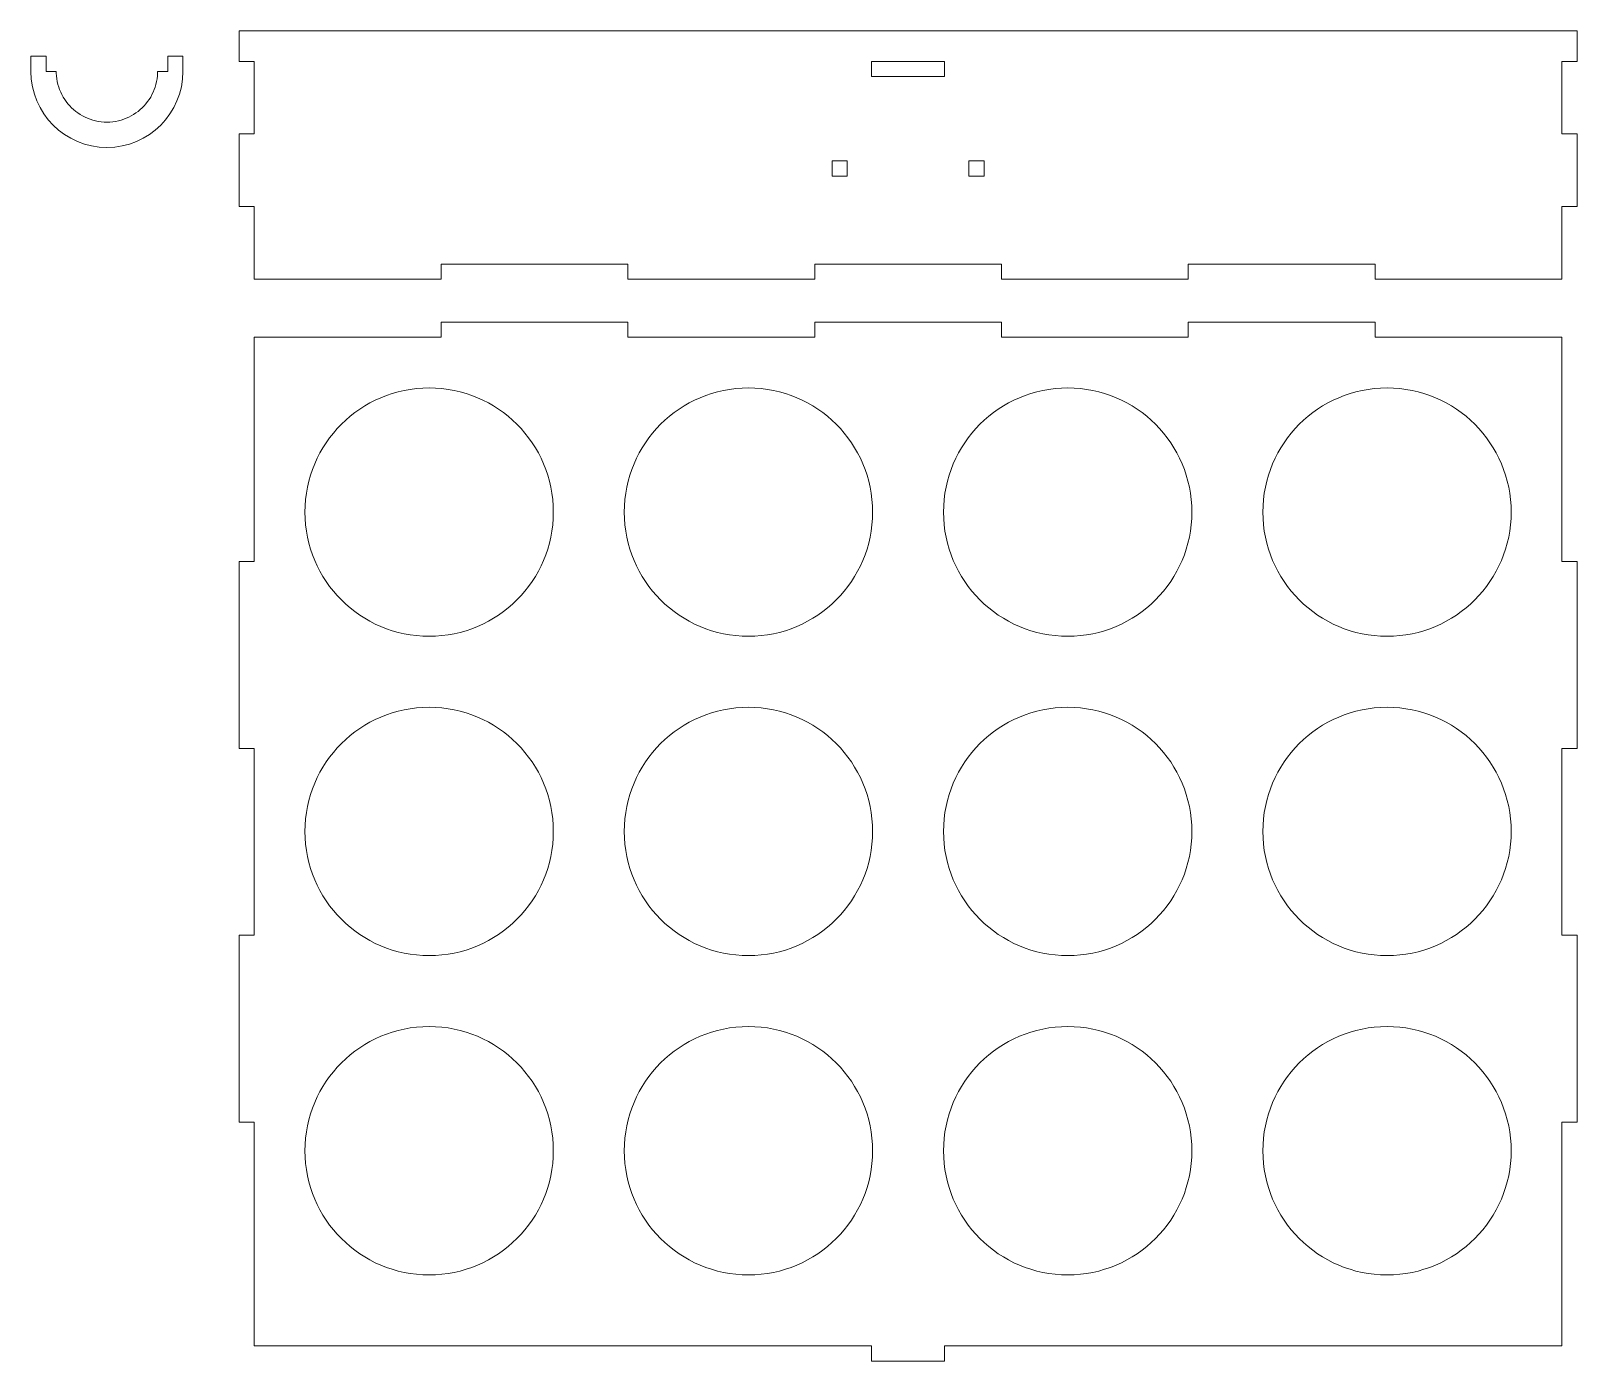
# Model space of a CAD drawing. Header units: millimetres. Extents: x -592 to 592, y -343 to 343.
# Drawn here: x -587 to -281.9, y -275 to -12.6 of the extents above; entities that cross this region are included whole.
import ezdxf

# ---------------------------------------------------------------- set-up
doc = ezdxf.new("R2010")
doc.units = ezdxf.units.MM
doc.header["$MEASUREMENT"] = 0
doc.layers.add('Camada 1', color=7, linetype='Continuous')

msp = doc.modelspace()

# ---------------------------------------------------------------- linework, layer by layer
at = {"layer": 'Camada 1', "color": 250, "lineweight": 20}
for points, knots in [([(-542.8994, -12.6106), (-454.3281, -12.6106), (-373.4708, -12.6106), (-284.8995, -12.6106), (-284.8995, -12.6106), (-284.8995, -12.6106), (-281.8995, -12.6106), (-281.8995, -12.6106), (-281.8995, -12.6106), (-281.8995, -12.6106), (-281.8995, -18.6106), (-281.8995, -18.6106), (-281.8995, -18.6106), (-281.8995, -18.6106), (-284.8995, -18.6106), (-284.8995, -18.6106), (-284.8995, -18.6106), (-284.8995, -18.6106), (-284.8995, -32.9439), (-284.8995, -32.9439), (-284.8995, -32.9439), (-284.8995, -32.9439), (-281.8995, -32.9439), (-281.8995, -32.9439), (-281.8995, -32.9439), (-281.8995, -32.9439), (-281.8995, -47.2773), (-281.8995, -47.2773), (-281.8995, -47.2773), (-281.8995, -47.2773), (-284.8995, -47.2773), (-284.8995, -47.2773), (-284.8995, -47.2773), (-284.8995, -47.2773), (-284.8995, -61.6106), (-284.8995, -61.6106), (-284.8995, -61.6106), (-284.8995, -61.6106), (-321.7566, -61.6106), (-321.7566, -61.6106), (-321.7566, -61.6106), (-321.7566, -61.6106), (-321.7566, -58.6106), (-321.7566, -58.6106), (-321.7566, -58.6106), (-321.7566, -58.6106), (-358.6137, -58.6106), (-358.6137, -58.6106), (-358.6137, -58.6106), (-358.6137, -58.6106), (-358.6137, -61.6106), (-358.6137, -61.6106), (-358.6137, -61.6106), (-358.6137, -61.6106), (-395.4709, -61.6106), (-395.4709, -61.6106), (-395.4709, -61.6106), (-395.4709, -61.6106), (-395.4709, -58.6106), (-395.4709, -58.6106), (-395.4709, -58.6106), (-395.4709, -58.6106), (-432.328, -58.6106), (-432.328, -58.6106), (-432.328, -58.6106), (-432.328, -58.6106), (-432.328, -61.6106), (-432.328, -61.6106), (-432.328, -61.6106), (-432.328, -61.6106), (-469.1851, -61.6106), (-469.1851, -61.6106), (-469.1851, -61.6106), (-469.1851, -61.6106), (-469.1851, -58.6106), (-469.1851, -58.6106), (-469.1851, -58.6106), (-469.1851, -58.6106), (-506.0423, -58.6106), (-506.0423, -58.6106), (-506.0423, -58.6106), (-506.0423, -58.6106), (-506.0423, -61.6106), (-506.0423, -61.6106), (-506.0423, -61.6106), (-506.0423, -61.6106), (-542.8994, -61.6106), (-542.8994, -61.6106), (-542.8994, -61.6106), (-542.8994, -61.6106), (-542.8994, -47.2773), (-542.8994, -47.2773), (-542.8994, -47.2773), (-542.8994, -47.2773), (-545.8994, -47.2773), (-545.8994, -47.2773), (-545.8994, -47.2773), (-545.8994, -47.2773), (-545.8994, -32.9439), (-545.8994, -32.9439), (-545.8994, -32.9439), (-545.8994, -32.9439), (-542.8994, -32.9439), (-542.8994, -32.9439), (-542.8994, -32.9439), (-542.8994, -32.9439), (-542.8994, -18.6106), (-542.8994, -18.6106), (-542.8994, -18.6106), (-542.8994, -18.6106), (-545.8994, -18.6106), (-545.8994, -18.6106), (-545.8994, -18.6106), (-545.8994, -18.6106), (-545.8994, -12.6106), (-545.8994, -12.6106), (-545.8994, -12.6106), (-545.8994, -12.6106), (-542.8994, -12.6106), (-542.8994, -12.6106)], [0, 0, 0, 0, 0.03225806, 0.03225806, 0.03225806, 0.03225806, 0.06451613, 0.06451613, 0.06451613, 0.06451613, 0.09677419, 0.09677419, 0.09677419, 0.09677419, 0.12903226, 0.12903226, 0.12903226, 0.12903226, 0.16129032, 0.16129032, 0.16129032, 0.16129032, 0.19354839, 0.19354839, 0.19354839, 0.19354839, 0.22580645, 0.22580645, 0.22580645, 0.22580645, 0.25806452, 0.25806452, 0.25806452, 0.25806452, 0.29032258, 0.29032258, 0.29032258, 0.29032258, 0.32258065, 0.32258065, 0.32258065, 0.32258065, 0.35483871, 0.35483871, 0.35483871, 0.35483871, 0.38709677, 0.38709677, 0.38709677, 0.38709677, 0.41935484, 0.41935484, 0.41935484, 0.41935484, 0.4516129, 0.4516129, 0.4516129, 0.4516129, 0.48387097, 0.48387097, 0.48387097, 0.48387097, 0.51612903, 0.51612903, 0.51612903, 0.51612903, 0.5483871, 0.5483871, 0.5483871, 0.5483871, 0.58064516, 0.58064516, 0.58064516, 0.58064516, 0.61290323, 0.61290323, 0.61290323, 0.61290323, 0.64516129, 0.64516129, 0.64516129, 0.64516129, 0.67741935, 0.67741935, 0.67741935, 0.67741935, 0.70967742, 0.70967742, 0.70967742, 0.70967742, 0.74193548, 0.74193548, 0.74193548, 0.74193548, 0.77419355, 0.77419355, 0.77419355, 0.77419355, 0.80645161, 0.80645161, 0.80645161, 0.80645161, 0.83870968, 0.83870968, 0.83870968, 0.83870968, 0.87096774, 0.87096774, 0.87096774, 0.87096774, 0.90322581, 0.90322581, 0.90322581, 0.90322581, 0.93548387, 0.93548387, 0.93548387, 0.93548387, 1, 1, 1, 1]), ([(-556.9772, -17.5964), (-556.9772, -17.5964), (-559.9772, -17.5964), (-559.9772, -17.5964), (-559.9772, -17.5964), (-559.9772, -17.5964), (-559.9772, -20.5964), (-559.9772, -20.5964), (-559.9772, -20.5964), (-559.9772, -20.5964), (-561.9772, -20.5964), (-561.9772, -20.5964), (-561.9772, -20.5964), (-561.9772, -20.5964), (-561.9772, -20.6277), (-561.9772, -20.6277), (-561.9772, -20.6277), (-561.9772, -20.6277), (-561.9823, -20.9192), (-561.9823, -20.9192), (-561.9823, -20.9192), (-562.0066, -21.6928), (-562.1174, -22.4364), (-562.3045, -23.1485), (-562.3045, -23.1485), (-562.6787, -24.5726), (-563.3604, -25.874), (-564.2799, -26.9808), (-564.2799, -26.9808), (-565.1994, -28.0876), (-566.3547, -28.9941), (-567.6595, -29.6201), (-567.6595, -29.6201), (-568.3119, -29.9331), (-569.0017, -30.1766), (-569.7225, -30.3423), (-569.7225, -30.3423), (-570.4434, -30.5081), (-571.1952, -30.5964), (-571.9772, -30.5964), (-571.9772, -30.5964), (-572.7592, -30.5964), (-573.511, -30.5081), (-574.2319, -30.3423), (-574.2319, -30.3423), (-574.9527, -30.1766), (-575.6425, -29.9331), (-576.2949, -29.6201), (-576.2949, -29.6201), (-577.5997, -28.9941), (-578.755, -28.0876), (-579.6745, -26.9808), (-579.6745, -26.9808), (-580.594, -25.874), (-581.2757, -24.5726), (-581.6499, -23.1485), (-581.6499, -23.1485), (-581.837, -22.4364), (-581.9478, -21.6928), (-581.9721, -20.9192), (-581.9721, -20.9192), (-581.9721, -20.9192), (-581.9772, -20.6277), (-581.9772, -20.6277), (-581.9772, -20.6277), (-581.9772, -20.6277), (-581.977, -20.5964), (-581.977, -20.5964), (-581.977, -20.5964), (-581.977, -20.5964), (-583.9772, -20.5964), (-583.9772, -20.5964), (-583.9772, -20.5964), (-583.9772, -20.5964), (-583.9772, -17.5964), (-583.9772, -17.5964), (-583.9772, -17.5964), (-583.9772, -17.5964), (-586.9772, -17.5964), (-586.9772, -17.5964), (-586.9772, -17.5964), (-586.9772, -17.5964), (-586.9772, -20.5964), (-586.9772, -20.5964), (-586.9772, -20.5964), (-586.9772, -28.8809), (-580.2614, -35.5964), (-571.9772, -35.5964), (-571.9772, -35.5964), (-563.693, -35.5964), (-556.9772, -28.8809), (-556.9772, -20.5964), (-556.9772, -20.5964), (-556.9772, -20.5964), (-556.9772, -17.5964), (-556.9772, -17.5964)], [0, 0, 0, 0, 0.04, 0.04, 0.04, 0.04, 0.08, 0.08, 0.08, 0.08, 0.12, 0.12, 0.12, 0.12, 0.16, 0.16, 0.16, 0.16, 0.2, 0.2, 0.2, 0.2, 0.24, 0.24, 0.24, 0.24, 0.28, 0.28, 0.28, 0.28, 0.32, 0.32, 0.32, 0.32, 0.36, 0.36, 0.36, 0.36, 0.4, 0.4, 0.4, 0.4, 0.44, 0.44, 0.44, 0.44, 0.48, 0.48, 0.48, 0.48, 0.52, 0.52, 0.52, 0.52, 0.56, 0.56, 0.56, 0.56, 0.6, 0.6, 0.6, 0.6, 0.64, 0.64, 0.64, 0.64, 0.68, 0.68, 0.68, 0.68, 0.72, 0.72, 0.72, 0.72, 0.76, 0.76, 0.76, 0.76, 0.8, 0.8, 0.8, 0.8, 0.84, 0.84, 0.84, 0.84, 0.88, 0.88, 0.88, 0.88, 0.92, 0.92, 0.92, 0.92, 1, 1, 1, 1]), ([(-421.1091, -18.6106), (-421.1091, -18.6106), (-406.6897, -18.6106), (-406.6897, -18.6106), (-406.6897, -18.6106), (-406.6897, -18.6106), (-406.6897, -21.6106), (-406.6897, -21.6106), (-406.6897, -21.6106), (-406.6897, -21.6106), (-421.1091, -21.6106), (-421.1091, -21.6106), (-421.1091, -21.6106), (-421.1091, -21.6106), (-421.1091, -18.6106), (-421.1091, -18.6106)], [0, 0, 0, 0, 0.2, 0.2, 0.2, 0.2, 0.4, 0.4, 0.4, 0.4, 0.6, 0.6, 0.6, 0.6, 1, 1, 1, 1]), ([(-425.8942, -38.2456), (-425.8942, -38.2456), (-425.8942, -41.2456), (-425.8942, -41.2456), (-425.8942, -41.2456), (-425.8942, -41.2456), (-428.8942, -41.2456), (-428.8942, -41.2456), (-428.8942, -41.2456), (-428.8942, -41.2456), (-428.8942, -38.2456), (-428.8942, -38.2456), (-428.8942, -38.2456), (-428.8942, -38.2456), (-425.8942, -38.2456), (-425.8942, -38.2456)], [0, 0, 0, 0, 0.2, 0.2, 0.2, 0.2, 0.4, 0.4, 0.4, 0.4, 0.6, 0.6, 0.6, 0.6, 1, 1, 1, 1]), ([(-398.8942, -38.2456), (-398.8942, -38.2456), (-398.8942, -41.2456), (-398.8942, -41.2456), (-398.8942, -41.2456), (-398.8942, -41.2456), (-401.8942, -41.2456), (-401.8942, -41.2456), (-401.8942, -41.2456), (-401.8942, -41.2456), (-401.8942, -38.2456), (-401.8942, -38.2456), (-401.8942, -38.2456), (-401.8942, -38.2456), (-398.8942, -38.2456), (-398.8942, -38.2456)], [0, 0, 0, 0, 0.2, 0.2, 0.2, 0.2, 0.4, 0.4, 0.4, 0.4, 0.6, 0.6, 0.6, 0.6, 1, 1, 1, 1]), ([(-542.8994, -73.0499), (-542.8994, -73.0499), (-506.0423, -73.0499), (-506.0423, -73.0499), (-506.0423, -73.0499), (-506.0423, -73.0499), (-506.0423, -70.0499), (-506.0423, -70.0499), (-506.0423, -70.0499), (-506.0423, -70.0499), (-469.1851, -70.0499), (-469.1851, -70.0499), (-469.1851, -70.0499), (-469.1851, -70.0499), (-469.1851, -73.0499), (-469.1851, -73.0499), (-469.1851, -73.0499), (-469.1851, -73.0499), (-432.328, -73.0499), (-432.328, -73.0499), (-432.328, -73.0499), (-432.328, -73.0499), (-432.328, -70.0499), (-432.328, -70.0499), (-432.328, -70.0499), (-432.328, -70.0499), (-395.4709, -70.0499), (-395.4709, -70.0499), (-395.4709, -70.0499), (-395.4709, -70.0499), (-395.4709, -73.0499), (-395.4709, -73.0499), (-395.4709, -73.0499), (-395.4709, -73.0499), (-358.6137, -73.0499), (-358.6137, -73.0499), (-358.6137, -73.0499), (-358.6137, -73.0499), (-358.6137, -70.0499), (-358.6137, -70.0499), (-358.6137, -70.0499), (-358.6137, -70.0499), (-321.7566, -70.0499), (-321.7566, -70.0499), (-321.7566, -70.0499), (-321.7566, -70.0499), (-321.7566, -73.0499), (-321.7566, -73.0499), (-321.7566, -73.0499), (-321.7566, -73.0499), (-284.8995, -73.0499), (-284.8995, -73.0499), (-284.8995, -73.0499), (-284.8995, -73.0499), (-284.8995, -117.3131), (-284.8995, -117.3131), (-284.8995, -117.3131), (-284.8995, -117.3131), (-281.8995, -117.3131), (-281.8995, -117.3131), (-281.8995, -117.3131), (-281.8995, -117.3131), (-281.8995, -154.1702), (-281.8995, -154.1702), (-281.8995, -154.1702), (-281.8995, -154.1702), (-284.8995, -154.1702), (-284.8995, -154.1702), (-284.8995, -154.1702), (-284.8995, -154.1702), (-284.8995, -191.0274), (-284.8995, -191.0274), (-284.8995, -191.0274), (-284.8995, -191.0274), (-281.8995, -191.0274), (-281.8995, -191.0274), (-281.8995, -191.0274), (-281.8995, -191.0274), (-281.8995, -227.8845), (-281.8995, -227.8845), (-281.8995, -227.8845), (-281.8995, -227.8845), (-284.8995, -227.8845), (-284.8995, -227.8845), (-284.8995, -227.8845), (-284.8995, -227.8845), (-284.8995, -272.0499), (-284.8995, -272.0499), (-284.8995, -272.0499), (-284.8995, -272.0499), (-406.6897, -272.0499), (-406.6897, -272.0499), (-406.6897, -272.0499), (-406.6897, -272.0499), (-406.6897, -275.0499), (-406.6897, -275.0499), (-406.6897, -275.0499), (-406.6897, -275.0499), (-421.1091, -275.0499), (-421.1091, -275.0499), (-421.1091, -275.0499), (-421.1091, -275.0499), (-421.1091, -272.0499), (-421.1091, -272.0499), (-421.1091, -272.0499), (-421.1091, -272.0499), (-542.8994, -272.0499), (-542.8994, -272.0499), (-542.8994, -272.0499), (-542.8994, -272.0499), (-542.8994, -227.8845), (-542.8994, -227.8845), (-542.8994, -227.8845), (-542.8994, -227.8845), (-545.8994, -227.8845), (-545.8994, -227.8845), (-545.8994, -227.8845), (-545.8994, -227.8845), (-545.8994, -191.0274), (-545.8994, -191.0274), (-545.8994, -191.0274), (-545.8994, -191.0274), (-542.8994, -191.0274), (-542.8994, -191.0274), (-542.8994, -191.0274), (-542.8994, -191.0274), (-542.8994, -154.1702), (-542.8994, -154.1702), (-542.8994, -154.1702), (-542.8994, -154.1702), (-545.8994, -154.1702), (-545.8994, -154.1702), (-545.8994, -154.1702), (-545.8994, -154.1702), (-545.8994, -117.3131), (-545.8994, -117.3131), (-545.8994, -117.3131), (-545.8994, -117.3131), (-542.8994, -117.3131), (-542.8994, -117.3131), (-542.8994, -117.3131), (-542.8994, -117.3131), (-542.8994, -73.0499), (-542.8994, -73.0499)], [0, 0, 0, 0, 0.02702703, 0.02702703, 0.02702703, 0.02702703, 0.05405405, 0.05405405, 0.05405405, 0.05405405, 0.08108108, 0.08108108, 0.08108108, 0.08108108, 0.10810811, 0.10810811, 0.10810811, 0.10810811, 0.13513514, 0.13513514, 0.13513514, 0.13513514, 0.16216216, 0.16216216, 0.16216216, 0.16216216, 0.18918919, 0.18918919, 0.18918919, 0.18918919, 0.21621622, 0.21621622, 0.21621622, 0.21621622, 0.24324324, 0.24324324, 0.24324324, 0.24324324, 0.27027027, 0.27027027, 0.27027027, 0.27027027, 0.2972973, 0.2972973, 0.2972973, 0.2972973, 0.32432432, 0.32432432, 0.32432432, 0.32432432, 0.35135135, 0.35135135, 0.35135135, 0.35135135, 0.37837838, 0.37837838, 0.37837838, 0.37837838, 0.40540541, 0.40540541, 0.40540541, 0.40540541, 0.43243243, 0.43243243, 0.43243243, 0.43243243, 0.45945946, 0.45945946, 0.45945946, 0.45945946, 0.48648649, 0.48648649, 0.48648649, 0.48648649, 0.51351351, 0.51351351, 0.51351351, 0.51351351, 0.54054054, 0.54054054, 0.54054054, 0.54054054, 0.56756757, 0.56756757, 0.56756757, 0.56756757, 0.59459459, 0.59459459, 0.59459459, 0.59459459, 0.62162162, 0.62162162, 0.62162162, 0.62162162, 0.64864865, 0.64864865, 0.64864865, 0.64864865, 0.67567568, 0.67567568, 0.67567568, 0.67567568, 0.7027027, 0.7027027, 0.7027027, 0.7027027, 0.72972973, 0.72972973, 0.72972973, 0.72972973, 0.75675676, 0.75675676, 0.75675676, 0.75675676, 0.78378378, 0.78378378, 0.78378378, 0.78378378, 0.81081081, 0.81081081, 0.81081081, 0.81081081, 0.83783784, 0.83783784, 0.83783784, 0.83783784, 0.86486486, 0.86486486, 0.86486486, 0.86486486, 0.89189189, 0.89189189, 0.89189189, 0.89189189, 0.91891892, 0.91891892, 0.91891892, 0.91891892, 0.94594595, 0.94594595, 0.94594595, 0.94594595, 1, 1, 1, 1]), ([(-508.3995, -83.0499), (-494.8685, -83.0499), (-483.8995, -94.0189), (-483.8995, -107.5499), (-483.8995, -107.5499), (-483.8995, -121.0809), (-494.8685, -132.0499), (-508.3995, -132.0499), (-508.3995, -132.0499), (-521.9305, -132.0499), (-532.8995, -121.0809), (-532.8995, -107.5499), (-532.8995, -107.5499), (-532.8995, -94.0189), (-521.9305, -83.0499), (-508.3995, -83.0499)], [0, 0, 0, 0, 0.2, 0.2, 0.2, 0.2, 0.4, 0.4, 0.4, 0.4, 0.6, 0.6, 0.6, 0.6, 1, 1, 1, 1]), ([(-445.3995, -83.0499), (-431.8685, -83.0499), (-420.8995, -94.0189), (-420.8995, -107.5499), (-420.8995, -107.5499), (-420.8995, -121.0809), (-431.8685, -132.0499), (-445.3995, -132.0499), (-445.3995, -132.0499), (-458.9305, -132.0499), (-469.8995, -121.0809), (-469.8995, -107.5499), (-469.8995, -107.5499), (-469.8995, -94.0189), (-458.9305, -83.0499), (-445.3995, -83.0499)], [0, 0, 0, 0, 0.2, 0.2, 0.2, 0.2, 0.4, 0.4, 0.4, 0.4, 0.6, 0.6, 0.6, 0.6, 1, 1, 1, 1]), ([(-382.3995, -83.0499), (-368.8685, -83.0499), (-357.8995, -94.0189), (-357.8995, -107.5499), (-357.8995, -107.5499), (-357.8995, -121.0809), (-368.8685, -132.0499), (-382.3995, -132.0499), (-382.3995, -132.0499), (-395.9305, -132.0499), (-406.8995, -121.0809), (-406.8995, -107.5499), (-406.8995, -107.5499), (-406.8995, -94.0189), (-395.9305, -83.0499), (-382.3995, -83.0499)], [0, 0, 0, 0, 0.2, 0.2, 0.2, 0.2, 0.4, 0.4, 0.4, 0.4, 0.6, 0.6, 0.6, 0.6, 1, 1, 1, 1]), ([(-319.3995, -83.0499), (-305.8685, -83.0499), (-294.8995, -94.0189), (-294.8995, -107.5499), (-294.8995, -107.5499), (-294.8995, -121.0809), (-305.8685, -132.0499), (-319.3995, -132.0499), (-319.3995, -132.0499), (-332.9305, -132.0499), (-343.8995, -121.0809), (-343.8995, -107.5499), (-343.8995, -107.5499), (-343.8995, -94.0189), (-332.9305, -83.0499), (-319.3995, -83.0499)], [0, 0, 0, 0, 0.2, 0.2, 0.2, 0.2, 0.4, 0.4, 0.4, 0.4, 0.6, 0.6, 0.6, 0.6, 1, 1, 1, 1]), ([(-508.3995, -146.0499), (-494.8685, -146.0499), (-483.8995, -157.0189), (-483.8995, -170.5499), (-483.8995, -170.5499), (-483.8995, -184.0809), (-494.8685, -195.0499), (-508.3995, -195.0499), (-508.3995, -195.0499), (-521.9305, -195.0499), (-532.8995, -184.0809), (-532.8995, -170.5499), (-532.8995, -170.5499), (-532.8995, -157.0189), (-521.9305, -146.0499), (-508.3995, -146.0499)], [0, 0, 0, 0, 0.2, 0.2, 0.2, 0.2, 0.4, 0.4, 0.4, 0.4, 0.6, 0.6, 0.6, 0.6, 1, 1, 1, 1]), ([(-445.3995, -146.0499), (-431.8685, -146.0499), (-420.8995, -157.0189), (-420.8995, -170.5499), (-420.8995, -170.5499), (-420.8995, -184.0809), (-431.8685, -195.0499), (-445.3995, -195.0499), (-445.3995, -195.0499), (-458.9305, -195.0499), (-469.8995, -184.0809), (-469.8995, -170.5499), (-469.8995, -170.5499), (-469.8995, -157.0189), (-458.9305, -146.0499), (-445.3995, -146.0499)], [0, 0, 0, 0, 0.2, 0.2, 0.2, 0.2, 0.4, 0.4, 0.4, 0.4, 0.6, 0.6, 0.6, 0.6, 1, 1, 1, 1]), ([(-382.3995, -146.0499), (-368.8685, -146.0499), (-357.8995, -157.0189), (-357.8995, -170.5499), (-357.8995, -170.5499), (-357.8995, -184.0809), (-368.8685, -195.0499), (-382.3995, -195.0499), (-382.3995, -195.0499), (-395.9305, -195.0499), (-406.8995, -184.0809), (-406.8995, -170.5499), (-406.8995, -170.5499), (-406.8995, -157.0189), (-395.9305, -146.0499), (-382.3995, -146.0499)], [0, 0, 0, 0, 0.2, 0.2, 0.2, 0.2, 0.4, 0.4, 0.4, 0.4, 0.6, 0.6, 0.6, 0.6, 1, 1, 1, 1]), ([(-319.3995, -146.0499), (-305.8685, -146.0499), (-294.8995, -157.0189), (-294.8995, -170.5499), (-294.8995, -170.5499), (-294.8995, -184.0809), (-305.8685, -195.0499), (-319.3995, -195.0499), (-319.3995, -195.0499), (-332.9305, -195.0499), (-343.8995, -184.0809), (-343.8995, -170.5499), (-343.8995, -170.5499), (-343.8995, -157.0189), (-332.9305, -146.0499), (-319.3995, -146.0499)], [0, 0, 0, 0, 0.2, 0.2, 0.2, 0.2, 0.4, 0.4, 0.4, 0.4, 0.6, 0.6, 0.6, 0.6, 1, 1, 1, 1]), ([(-508.3995, -209.0499), (-494.8685, -209.0499), (-483.8995, -220.0189), (-483.8995, -233.5499), (-483.8995, -233.5499), (-483.8995, -247.0809), (-494.8685, -258.0499), (-508.3995, -258.0499), (-508.3995, -258.0499), (-521.9305, -258.0499), (-532.8995, -247.0809), (-532.8995, -233.5499), (-532.8995, -233.5499), (-532.8995, -220.0189), (-521.9305, -209.0499), (-508.3995, -209.0499)], [0, 0, 0, 0, 0.2, 0.2, 0.2, 0.2, 0.4, 0.4, 0.4, 0.4, 0.6, 0.6, 0.6, 0.6, 1, 1, 1, 1]), ([(-445.3995, -209.0499), (-431.8685, -209.0499), (-420.8995, -220.0189), (-420.8995, -233.5499), (-420.8995, -233.5499), (-420.8995, -247.0809), (-431.8685, -258.0499), (-445.3995, -258.0499), (-445.3995, -258.0499), (-458.9305, -258.0499), (-469.8995, -247.0809), (-469.8995, -233.5499), (-469.8995, -233.5499), (-469.8995, -220.0189), (-458.9305, -209.0499), (-445.3995, -209.0499)], [0, 0, 0, 0, 0.2, 0.2, 0.2, 0.2, 0.4, 0.4, 0.4, 0.4, 0.6, 0.6, 0.6, 0.6, 1, 1, 1, 1]), ([(-382.3995, -209.0499), (-368.8685, -209.0499), (-357.8995, -220.0189), (-357.8995, -233.5499), (-357.8995, -233.5499), (-357.8995, -247.0809), (-368.8685, -258.0499), (-382.3995, -258.0499), (-382.3995, -258.0499), (-395.9305, -258.0499), (-406.8995, -247.0809), (-406.8995, -233.5499), (-406.8995, -233.5499), (-406.8995, -220.0189), (-395.9305, -209.0499), (-382.3995, -209.0499)], [0, 0, 0, 0, 0.2, 0.2, 0.2, 0.2, 0.4, 0.4, 0.4, 0.4, 0.6, 0.6, 0.6, 0.6, 1, 1, 1, 1]), ([(-319.3995, -209.0499), (-305.8685, -209.0499), (-294.8995, -220.0189), (-294.8995, -233.5499), (-294.8995, -233.5499), (-294.8995, -247.0809), (-305.8685, -258.0499), (-319.3995, -258.0499), (-319.3995, -258.0499), (-332.9305, -258.0499), (-343.8995, -247.0809), (-343.8995, -233.5499), (-343.8995, -233.5499), (-343.8995, -220.0189), (-332.9305, -209.0499), (-319.3995, -209.0499)], [0, 0, 0, 0, 0.2, 0.2, 0.2, 0.2, 0.4, 0.4, 0.4, 0.4, 0.6, 0.6, 0.6, 0.6, 1, 1, 1, 1])]:
    msp.add_open_spline(points, degree=3, knots=knots, dxfattribs=at)

doc.saveas('drawing.dxf')
